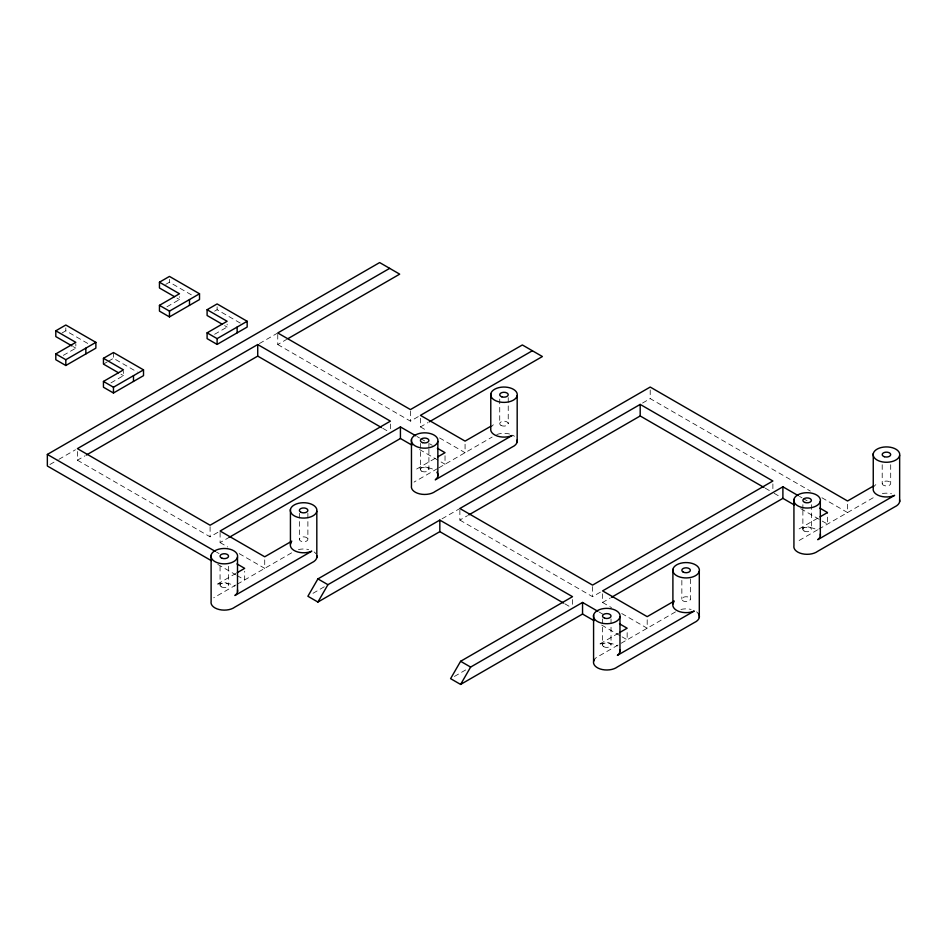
<?xml version="1.0" encoding="UTF-8"?>
<svg xmlns="http://www.w3.org/2000/svg" width="947" height="947" viewBox="0 0 947 947"><rect width="100%" height="100%" fill="white"/><g stroke="black" fill="none" stroke-linecap="round" stroke-linejoin="round"><path stroke-width="0.71" stroke-dasharray="4.74 3.55" d="M62.064 332.965L65.817 330.799L88.355 343.808M165.713 284.372L169.466 282.206L192.004 295.215M63.307 355.374L75.831 348.153L75.831 343.808M166.956 306.781L179.48 299.548L179.48 296.66M103.448 364.086L107.2 361.92M108.455 361.198L113.462 358.309L137.256 372.041M214.602 311.161L217.112 309.716L240.905 323.448M110.953 382.884L123.477 375.651L123.477 371.319M214.602 334.291L227.126 327.058L227.126 324.17M49.907 464.515L57.566 460.088M58.844 459.354L75.452 449.766M259.383 343.572L277.27 333.249M77.405 451.53L77.405 460.206L85.076 455.779M277.755 334.409L277.755 344.542L286.645 339.405M77.405 460.206L210.092 536.819L219.041 531.646M277.755 344.542L410.442 421.143L419.332 416.005M220.106 532.474L220.106 542.595L229.056 537.434M420.456 418.254L420.456 426.919L428.08 422.528M235.992 573.361L216.141 584.82A13.305 7.683 0 0 1 234.809 586.169M435.111 458.407L416.491 469.144A13.305 7.683 0 0 1 435.158 470.493M437.585 468.54L416.491 480.709A13.305 7.683 0 0 0 414.052 482.141M438.828 467.83L492.144 437.064M235.992 584.926L216.141 596.385A13.305 7.683 0 0 0 213.702 597.806M237.235 584.216L293.025 552.03M312.995 593.307L324.501 586.667M442.012 518.826L459.887 508.503M642.551 403.043L650.21 398.616L810.383 491.091M459.875 509.96L459.875 520.081L467.546 515.642M454.406 676.442L467.108 669.115M459.875 520.081L592.562 596.681L601.511 591.508M602.576 593.793L602.576 602.458L610.247 598.031M817.581 518.269L798.972 529.006A13.305 7.683 0 0 1 817.628 530.356M618.462 633.223L598.611 644.682A13.305 7.683 0 0 1 617.278 646.032M675.495 611.892L598.611 656.247A13.305 7.683 0 0 0 594.456 659.42M817.581 529.835L798.972 540.571A13.305 7.683 0 0 0 796.534 542.004M818.824 529.124L875.845 496.228M821.925 497.755L847.553 512.552L847.553 502.431M799.469 496.358L802.014 497.826M803.293 498.56L807.116 500.774M765.223 488.155L770.325 491.102M774.125 493.292L780.387 496.915M800.736 508.657L827.5 524.117L827.5 512.54M420.456 426.919L426.837 430.601M439.586 437.964L465.072 452.69L465.072 441.113M416.988 436.496L419.545 437.964M420.811 438.698L424.635 440.911M429.737 443.847L432.282 445.327M176.982 298.104L179.48 299.548M224.628 325.614L227.126 327.058M382.754 428.293L387.856 431.24M419.545 449.529L445.031 464.243L445.031 455.566M602.576 602.458L611.502 607.619M621.694 613.502L647.192 628.228L647.192 618.107M599.108 612.034L604.21 614.97M564.874 603.831L571.254 607.512M601.665 625.067L620.782 636.112M622.049 636.846L627.151 639.781L627.151 631.104M73.333 346.697L75.831 348.153M120.979 374.207L123.477 375.651M220.106 542.595L227.754 547.011M239.224 553.64L264.722 568.354L264.722 558.233M216.484 552.077L219.053 553.557M217.774 564.388L235.708 574.746M236.987 575.48L244.681 579.919L244.681 571.242M890.701 464.717L890.701 483.503A4.25 2.45 0 0 1 884.332 485.633A4.25 2.45 0 0 1 884.332 481.384A4.25 2.45 0 0 1 890.701 483.503M882.202 464.717L882.202 483.503M811.378 504.704L811.378 529.29M802.878 504.704L802.878 509.048M802.878 510.492L802.878 529.29M772.882 483.893L772.882 489.682M690.351 578.937L690.351 599.179A4.25 2.45 0 0 1 683.971 601.309A4.25 2.45 0 0 1 683.971 597.06A4.25 2.45 0 0 1 690.351 599.179M681.852 580.381L681.852 599.179M650.21 389.939L650.21 398.616M611.028 618.936L611.028 644.954M602.529 618.936L602.529 644.954M592.562 586.56L592.562 596.681M572.521 599.569L572.521 606.802M508.231 397.61L508.231 423.64M499.732 399.066L499.732 423.64M428.908 443.397L428.908 447.73M428.908 449.174L428.908 469.416M420.409 443.397L420.409 469.416M410.442 411.022L410.442 421.143M390.401 424.031L390.401 431.264M307.882 513.286L307.882 539.317A4.25 2.45 0 0 1 301.501 541.435A4.25 2.45 0 0 1 301.501 537.186A4.25 2.45 0 0 1 307.882 539.317M299.382 513.286L299.382 539.317M228.558 566.294L228.558 585.092M220.059 566.294L220.059 585.092M217.112 306.816L217.112 309.716M210.092 526.698L210.092 536.819M169.466 279.306L169.466 282.206M113.462 352.521L113.462 358.309M65.817 327.911L65.817 330.799M491.659 426.529A13.305 7.683 0 0 1 493.375 424.789M496.761 434.543A13.305 7.683 0 0 1 514.481 436.283M298.459 549.591A13.305 7.683 0 0 1 308.639 549.556M314.132 551.959A13.305 7.683 0 0 1 315.884 553.687M680.929 609.454A13.305 7.683 0 0 1 691.109 609.418M696.601 611.821A13.305 7.683 0 0 1 698.353 613.549M874.128 486.403A13.305 7.683 0 0 1 875.845 484.651M882.367 493.553A13.305 7.683 0 0 1 891.47 493.742M500.975 425.381A4.25 2.45 0 0 0 508.089 424.28A4.25 2.45 0 0 0 502.881 421.273A4.25 2.45 0 0 0 500.975 425.381M421.652 471.156A4.25 2.45 0 0 0 428.766 470.055A4.25 2.45 0 0 0 423.558 467.049A4.25 2.45 0 0 0 421.652 471.156M221.302 586.832A4.25 2.45 0 0 0 228.405 585.731A4.25 2.45 0 0 0 223.208 582.725A4.25 2.45 0 0 0 221.302 586.832M603.772 646.694A4.25 2.45 0 0 0 610.886 645.594A4.25 2.45 0 0 0 605.678 642.587A4.25 2.45 0 0 0 603.772 646.694M804.121 531.018A4.25 2.45 0 0 0 811.236 529.918A4.25 2.45 0 0 0 806.027 526.911A4.25 2.45 0 0 0 804.121 531.018"/><path stroke-width="1.42" d="M873.394 486.071L847.553 500.987L650.21 387.051L317.908 578.901L307.893 596.255L317.908 602.043L439.834 531.646L563.595 603.085M317.908 602.043L327.922 584.69L439.834 520.081L572.521 596.681L460.609 661.29L450.594 678.644L460.609 684.432L582.547 614.035L594.018 620.652M460.609 684.432L470.623 667.079L582.547 602.458L597.841 611.288M55.802 330.799L65.817 325.01L95.872 342.364L95.872 348.153L65.817 365.495L55.802 359.718L55.802 353.929L75.831 342.364L55.802 330.799L55.802 336.576L72.079 345.975M159.451 282.206L169.466 276.417L199.521 293.771L199.521 299.548L169.466 316.902L159.451 311.125L159.451 305.336L179.48 293.771L159.451 282.206L159.451 287.983L174.473 296.66M55.802 353.929L65.817 359.718L95.872 342.364M159.451 305.336L169.466 311.125L199.521 293.771M103.448 358.309L113.462 352.521L143.518 369.875L143.518 375.651L113.462 393.005L103.448 387.228L103.448 381.44L123.477 369.875L103.448 358.309L103.448 364.086L118.47 372.763M207.097 309.716L217.112 303.928L247.167 321.282L247.167 327.058L217.112 344.412L207.097 338.624L207.097 332.847L227.126 321.282L207.097 309.716L207.097 315.493L222.119 324.17M103.448 381.44L113.462 387.228L143.518 369.875M207.097 332.847L217.112 338.624L247.167 321.282M211.359 560.683L47.35 465.995L47.35 454.43L379.652 262.568L399.693 274.145L287.912 338.671M257.726 344.542L77.405 448.641L210.092 525.242L390.401 421.143L257.726 344.542L257.726 356.108L381.475 427.547M389.667 268.356L277.755 332.965L410.442 409.578L522.353 344.957L542.394 356.534L429.346 421.794M86.355 455.045L257.726 356.108M415.721 435.75L400.427 426.919L220.106 531.03L264.722 556.789L291.794 541.175M532.368 350.745L420.456 415.354L465.072 441.113L490.913 426.209M229.056 537.434L400.427 438.497L411.898 445.114M237.235 572.651L244.681 568.354L236.987 563.915M437.585 456.975L445.031 452.678L437.384 448.262M640.196 404.405L459.875 508.503L592.562 585.116L772.882 481.005L640.196 404.405L640.196 415.97L468.824 514.908M798.191 495.624L782.897 486.794L602.576 590.892L647.192 616.651L674.264 601.037M611.525 597.297L782.897 498.359L794.367 504.976M820.055 516.837L827.5 512.54L819.853 508.125M619.705 632.513L627.151 628.216L619.504 623.801M640.196 415.97L763.945 487.421M317.908 578.901L327.922 584.69M460.609 661.29L470.623 667.079M47.35 454.43L215.206 551.343M899.65 455.543A13.305 7.683 0 0 1 878.425 460.716A13.305 7.683 0 0 1 881.29 447.517A13.305 7.683 0 0 1 899.65 455.543L899.65 501.815M873.252 453.637L873.252 488.332A13.305 7.683 0 0 0 879.87 495.968A13.305 7.683 0 0 0 894.619 495.352L817.735 539.707A13.305 7.683 0 0 0 820.303 534.025M820.327 501.318A13.305 7.683 0 0 1 799.102 506.491A13.305 7.683 0 0 1 801.967 493.292A13.305 7.683 0 0 1 820.327 501.318L820.327 536.026M793.929 499.412L793.929 545.685A13.305 7.683 0 0 0 802.121 553.746A13.305 7.683 0 0 0 817.735 551.272L894.619 506.917A13.305 7.683 0 0 0 899.626 499.815M782.897 486.794L782.897 498.359M699.3 571.219A13.305 7.683 0 0 1 678.064 576.38A13.305 7.683 0 0 1 680.929 563.181A13.305 7.683 0 0 1 699.3 571.219L699.3 617.491M672.903 569.313L672.903 604.008M619.977 616.994A13.305 7.683 0 0 1 598.753 622.167A13.305 7.683 0 0 1 601.605 608.968A13.305 7.683 0 0 1 619.977 616.994L619.977 651.702M593.58 615.088L593.58 661.361M582.547 602.458L582.547 614.035M517.18 395.68A13.305 7.683 0 0 1 495.956 400.841A13.305 7.683 0 0 1 498.809 387.643A13.305 7.683 0 0 1 517.18 395.68L517.18 441.953M490.783 393.774L490.783 428.47A13.305 7.683 0 0 0 497.4 436.105A13.305 7.683 0 0 0 512.138 435.49L435.265 479.845A13.305 7.683 0 0 0 436.91 472.222M439.834 520.081L439.834 531.646M437.857 441.456A13.305 7.683 0 0 1 416.633 446.629A13.305 7.683 0 0 1 419.485 433.43A13.305 7.683 0 0 1 437.857 441.456L437.857 476.163M411.46 439.55L411.46 485.823A13.305 7.683 0 0 0 419.651 493.884A13.305 7.683 0 0 0 435.265 491.41L512.138 447.055A13.305 7.683 0 0 0 517.157 439.941M400.427 426.919L400.427 438.497M316.819 511.356A13.305 7.683 0 0 1 295.594 516.517A13.305 7.683 0 0 1 298.459 503.319A13.305 7.683 0 0 1 316.819 511.356L316.819 557.617M290.433 509.439L290.433 544.146M237.508 557.132A13.305 7.683 0 0 1 216.271 562.293A13.305 7.683 0 0 1 219.136 549.094A13.305 7.683 0 0 1 237.508 557.132L237.508 591.828M237.141 327.058L237.141 332.847M217.112 338.624L217.112 344.412M211.11 555.226L211.11 601.487A13.305 7.683 0 0 0 219.29 609.56A13.305 7.683 0 0 0 234.903 607.086L311.788 562.731A13.305 7.683 0 0 0 316.807 555.617M189.495 299.548L189.495 305.336M169.466 311.125L169.466 316.902M133.491 375.651L133.491 381.44M113.462 387.228L113.462 393.005M85.846 348.153L85.846 353.929M65.817 359.718L65.817 365.495M237.484 589.827A13.305 7.683 0 0 1 234.903 595.509L311.788 551.166A13.305 7.683 0 0 1 295.594 551.225A13.305 7.683 0 0 1 291.309 542.205M698.353 613.549A13.305 7.683 0 0 1 694.258 622.593L617.385 666.948A13.305 7.683 0 0 1 600.197 668.984A13.305 7.683 0 0 1 594.456 659.42M673.779 602.067A13.305 7.683 0 0 0 678.064 611.087A13.305 7.683 0 0 0 694.258 611.028L617.385 655.383A13.305 7.683 0 0 0 619.954 649.689M501.851 396.852A4.25 2.45 0 0 0 508.231 394.721A4.25 2.45 0 0 0 501.851 392.603A4.25 2.45 0 0 0 501.851 396.852M422.528 442.628A4.25 2.45 0 0 0 428.908 440.497A4.25 2.45 0 0 0 422.528 438.378A4.25 2.45 0 0 0 422.528 442.628M300.625 512.138A4.25 2.45 0 0 0 307.728 511.037A4.25 2.45 0 0 0 302.531 508.03A4.25 2.45 0 0 0 300.625 512.138M222.178 558.304A4.25 2.45 0 0 0 228.558 556.173A4.25 2.45 0 0 0 222.178 554.054A4.25 2.45 0 0 0 222.178 558.304M683.095 572A4.25 2.45 0 0 0 690.209 570.899A4.25 2.45 0 0 0 685.001 567.892A4.25 2.45 0 0 0 683.095 572M604.648 618.166A4.25 2.45 0 0 0 611.028 616.035A4.25 2.45 0 0 0 604.648 613.916A4.25 2.45 0 0 0 604.648 618.166M805.009 502.49A4.25 2.45 0 0 0 811.378 500.371A4.25 2.45 0 0 0 805.009 498.24A4.25 2.45 0 0 0 805.009 502.49M884.332 456.714A4.25 2.45 0 0 0 890.701 454.584A4.25 2.45 0 0 0 884.332 452.465A4.25 2.45 0 0 0 884.332 456.714"/></g></svg>
